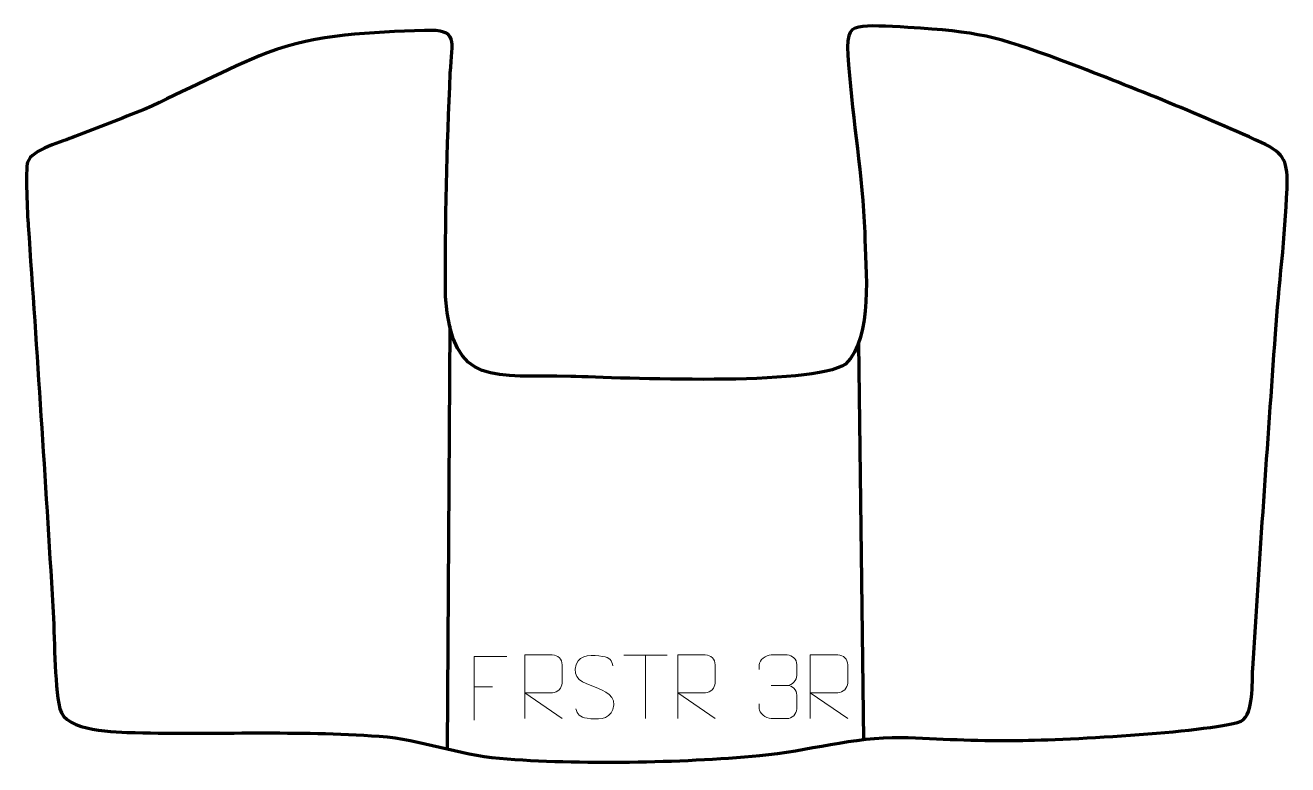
# Model space of a CAD drawing. Header units: millimetres. Extents: x -603 to -107, y 531 to 821.
import ezdxf

# ---------------------------------------------------------------- set-up
doc = ezdxf.new("R2010")
doc.units = ezdxf.units.MM
doc.header["$MEASUREMENT"] = 0
doc.layers.add('layer 1', color=7, linetype='Continuous', plot=False)
doc.layers.add('layer 2', color=7, linetype='Continuous')
doc.layers.add('layer 3', color=7, linetype='Continuous')

msp = doc.modelspace()

# ---------------------------------------------------------------- linework, layer by layer
at = {"layer": 'layer 1', "color": 250, "lineweight": 9}
for points, knots in [([(-379.3571, 561.4973), (-383.6054, 562.9677), (-388.5135, 564.7635), (-386.5084, 570.2838), (-386.5084, 570.2838), (-385.0049, 574.4237), (-379.7913, 574.0352), (-376.1877, 573.4341), (-376.1877, 573.4341), (-373.3271, 572.9569), (-372.4624, 571.7437), (-372.1518, 569.6596)], [0, 0, 0, 0, 0.25, 0.25, 0.25, 0.25, 0.5, 0.5, 0.5, 0.5, 1, 1, 1, 1]), ([(-413.6513, 573.377), (-413.6513, 573.377), (-426.5253, 573.377), (-426.5253, 573.377), (-426.5253, 573.377), (-426.5253, 573.377), (-426.5253, 548.4234), (-426.5253, 548.4234)], [0, 0, 0, 0, 0.33333333, 0.33333333, 0.33333333, 0.33333333, 1, 1, 1, 1]), ([(-406.6892, 549.0206), (-406.6892, 549.0206), (-406.6892, 573.9741), (-406.6892, 573.9741), (-406.6892, 573.9741), (-403.0944, 573.9741), (-399.4989, 573.9741), (-395.9037, 573.9741), (-395.9037, 573.9741), (-393.5784, 573.9364), (-392.0211, 572.4464), (-392.0252, 570.08), (-392.0252, 570.08), (-392.0256, 568.0445), (-392.0256, 564.9851), (-392.0252, 562.9491), (-392.0252, 562.9491), (-392.0317, 561.0736), (-393.844, 559.1318), (-395.8535, 559.1127), (-395.8535, 559.1127), (-395.8535, 559.1127), (-406.6892, 559.1127), (-406.6892, 559.1127), (-406.6892, 559.1127), (-406.6892, 559.1127), (-392.0345, 549.0206), (-392.0345, 549.0206)], [0, 0, 0, 0, 0.125, 0.125, 0.125, 0.125, 0.25, 0.25, 0.25, 0.25, 0.375, 0.375, 0.375, 0.375, 0.5, 0.5, 0.5, 0.5, 0.625, 0.625, 0.625, 0.625, 0.75, 0.75, 0.75, 0.75, 1, 1, 1, 1]), ([(-346.6892, 549.0205), (-346.6892, 549.0205), (-346.6892, 573.974), (-346.6892, 573.974), (-346.6892, 573.974), (-343.0944, 573.974), (-339.4989, 573.974), (-335.9037, 573.974), (-335.9037, 573.974), (-333.5784, 573.9363), (-332.0211, 572.4463), (-332.0252, 570.0799), (-332.0252, 570.0799), (-332.0256, 568.0444), (-332.0256, 564.985), (-332.0252, 562.949), (-332.0252, 562.949), (-332.0317, 561.0735), (-333.844, 559.1317), (-335.8535, 559.1126), (-335.8535, 559.1126), (-335.8535, 559.1126), (-346.6892, 559.1126), (-346.6892, 559.1126), (-346.6892, 559.1126), (-346.6892, 559.1126), (-332.0345, 549.0205), (-332.0345, 549.0205)], [0, 0, 0, 0, 0.125, 0.125, 0.125, 0.125, 0.25, 0.25, 0.25, 0.25, 0.375, 0.375, 0.375, 0.375, 0.5, 0.5, 0.5, 0.5, 0.625, 0.625, 0.625, 0.625, 0.75, 0.75, 0.75, 0.75, 1, 1, 1, 1]), ([(-314.7217, 568.2897), (-314.7217, 568.2897), (-314.7217, 570.1469), (-314.7217, 570.1469), (-314.7217, 570.1469), (-314.736, 571.8888), (-312.0715, 574.0069), (-310.0124, 573.9842), (-310.0124, 573.9842), (-307.9483, 573.9842), (-305.8843, 573.9842), (-303.8206, 573.9842), (-303.8206, 573.9842), (-301.6261, 573.993), (-300.0278, 572.1462), (-299.9834, 570.2341), (-299.9834, 570.2341), (-299.9838, 568.799), (-299.9838, 567.3639), (-299.9834, 565.9284), (-299.9834, 565.9284), (-300.032, 564.2749), (-301.6346, 562.0449), (-303.8329, 562.0549), (-303.8329, 562.0549), (-301.6292, 562.0437), (-300.0212, 560.2405), (-299.9672, 558.181), (-299.9672, 558.181), (-299.9676, 556.3963), (-299.9676, 554.6116), (-299.9672, 552.8265), (-299.9672, 552.8265), (-299.9571, 550.7651), (-302.012, 549.002), (-303.8329, 549.0101), (-303.8329, 549.0101), (-305.8982, 549.0104), (-307.9634, 549.0104), (-310.029, 549.0101), (-310.029, 549.0101), (-312.1976, 549.0216), (-314.7286, 551.4218), (-314.7472, 552.8836), (-314.7472, 552.8836), (-314.7472, 552.8836), (-314.7472, 554.7922), (-314.7472, 554.7922)], [0, 0, 0, 0, 0.07692308, 0.07692308, 0.07692308, 0.07692308, 0.15384615, 0.15384615, 0.15384615, 0.15384615, 0.23076923, 0.23076923, 0.23076923, 0.23076923, 0.30769231, 0.30769231, 0.30769231, 0.30769231, 0.38461538, 0.38461538, 0.38461538, 0.38461538, 0.46153846, 0.46153846, 0.46153846, 0.46153846, 0.53846154, 0.53846154, 0.53846154, 0.53846154, 0.61538462, 0.61538462, 0.61538462, 0.61538462, 0.69230769, 0.69230769, 0.69230769, 0.69230769, 0.76923077, 0.76923077, 0.76923077, 0.76923077, 0.84615385, 0.84615385, 0.84615385, 0.84615385, 1, 1, 1, 1]), ([(-294.6892, 549.0205), (-294.6892, 549.0205), (-294.6892, 573.974), (-294.6892, 573.974), (-294.6892, 573.974), (-291.0944, 573.974), (-287.4989, 573.974), (-283.9037, 573.974), (-283.9037, 573.974), (-281.5784, 573.9363), (-280.0211, 572.4463), (-280.0252, 570.0799), (-280.0252, 570.0799), (-280.0256, 568.0444), (-280.0256, 564.985), (-280.0252, 562.949), (-280.0252, 562.949), (-280.0317, 561.0735), (-281.844, 559.1317), (-283.8535, 559.1126), (-283.8535, 559.1126), (-283.8535, 559.1126), (-294.6892, 559.1126), (-294.6892, 559.1126), (-294.6892, 559.1126), (-294.6892, 559.1126), (-280.0345, 549.0205), (-280.0345, 549.0205)], [0, 0, 0, 0, 0.125, 0.125, 0.125, 0.125, 0.25, 0.25, 0.25, 0.25, 0.375, 0.375, 0.375, 0.375, 0.5, 0.5, 0.5, 0.5, 0.625, 0.625, 0.625, 0.625, 0.75, 0.75, 0.75, 0.75, 1, 1, 1, 1]), ([(-379.3571, 561.4972), (-375.3385, 559.8505), (-370.309, 557.9622), (-372.143, 552.6019), (-372.143, 552.6019), (-373.6028, 548.3355), (-378.5136, 548.5922), (-382.2397, 549.1469), (-382.2397, 549.1469), (-384.9897, 549.5567), (-386.2106, 550.7702), (-386.5886, 552.8824)], [0, 0, 0, 0, 0.25, 0.25, 0.25, 0.25, 0.5, 0.5, 0.5, 0.5, 1, 1, 1, 1])]:
    msp.add_open_spline(points, degree=3, knots=knots, dxfattribs=at)
for points in [[(-367.8507, 573.9505), (-367.8507, 573.9505), (-350.8635, 573.9505), (-350.8635, 573.9505)], [(-359.3569, 549.0205), (-359.3569, 549.0205), (-359.3569, 573.974), (-359.3569, 573.974)], [(-426.5253, 561.4973), (-426.5253, 561.4973), (-419.3572, 561.4973), (-419.3572, 561.4973)], [(-310.012, 562.0445), (-310.012, 562.0445), (-303.8156, 562.0445), (-303.8156, 562.0445)]]:
    msp.add_open_spline(points, degree=3, dxfattribs=at)
at = {"layer": 'layer 2', "color": 142, "lineweight": 158}
for points in [[(-436.1242, 703.1575), (-436.1242, 703.1575), (-437.082, 537.1391), (-437.082, 537.1391)], [(-275.8062, 696.3536), (-275.8062, 696.3536), (-273.8059, 540.7836), (-273.8059, 540.7836)]]:
    msp.add_open_spline(points, degree=3, dxfattribs=at)
at = {"layer": 'layer 3', "color": 242, "lineweight": 158}
msp.add_open_spline([(-555.8747, 787.9781), (-540.2919, 795.2507), (-523.5261, 803.8068), (-507.7548, 810.2301), (-507.7548, 810.2301), (-487.9525, 817.7858), (-466.9217, 818.1778), (-446.0054, 819.0317), (-446.0054, 819.0317), (-432.17, 819.3335), (-435.1878, 815.2833), (-435.8711, 802.3215), (-435.8711, 802.3215), (-437.2276, 773.3012), (-437.9644, 743.5311), (-437.7487, 714.4837), (-437.7487, 714.4837), (-434.8322, 678.1683), (-418.613, 684.1623), (-388.5831, 683.2886), (-388.5831, 683.2886), (-369.296, 682.7109), (-294.0189, 679.1766), (-280.8824, 688.111), (-280.8824, 688.111), (-269.8996, 698.8849), (-273.0369, 725.3143), (-273.3426, 739.7607), (-273.3426, 739.7607), (-274.2908, 762.2935), (-277.9843, 783.1849), (-279.6943, 805.473), (-279.6943, 805.473), (-280.5736, 816.9335), (-279.9403, 819.4804), (-275.7053, 820.3201), (-275.7053, 820.3201), (-271.9748, 821.0597), (-264.7317, 820.7778), (-256.414, 820.2254), (-256.414, 820.2254), (-228.8867, 818.4654), (-222.3235, 816.9356), (-196.1622, 807.2818), (-196.1622, 807.2818), (-169.9811, 797.3955), (-143.371, 786.5414), (-117.8193, 775.0664), (-117.8193, 775.0664), (-108.2516, 770.5186), (-107.4442, 767.5182), (-107.7258, 756.8651), (-107.7258, 756.8651), (-108.4114, 738.2317), (-110.9431, 718.8041), (-112.2673, 699.9869), (-112.2673, 699.9869), (-115.33, 656.2745), (-118.4852, 612.3346), (-121.1868, 568.6128), (-121.1868, 568.6128), (-121.5419, 562.8659), (-120.6331, 551.2584), (-125.654, 547.9583), (-125.654, 547.9583), (-140.1461, 543.3657), (-197.3589, 540.4689), (-215.1082, 540.4014), (-215.1082, 540.4014), (-230.3282, 540.3436), (-243.9483, 540.9819), (-259.0751, 541.6561), (-259.0751, 541.6561), (-277.7314, 541.8616), (-295.7472, 536.3174), (-314.5195, 534.5023), (-314.5195, 534.5023), (-346.2413, 531.6698), (-384.8509, 530.8948), (-416.5578, 533.4213), (-416.5578, 533.4213), (-432.826, 534.9117), (-446.9055, 540.7547), (-463.7547, 542.1027), (-463.7547, 542.1027), (-496.0703, 544.4134), (-527.36, 542.7195), (-559.4466, 543.5199), (-559.4466, 543.5199), (-566.8343, 543.7071), (-586.8343, 543.8181), (-589.026, 552.8175), (-589.026, 552.8175), (-591.2286, 563.3377), (-591.0232, 581.2838), (-591.7326, 593.0564), (-591.7326, 593.0564), (-594.7312, 642.8134), (-597.9639, 692.6665), (-601.4156, 742.394), (-601.4156, 742.394), (-601.7184, 746.7339), (-602.5726, 764.3775), (-601.6368, 767.3344), (-601.6368, 767.3344), (-600.0551, 772.3323), (-587.8117, 775.4762), (-583.0765, 777.3533), (-583.0765, 777.3533), (-574.0203, 780.9432), (-564.936, 784.4164), (-555.8747, 787.9781)], degree=3, knots=[0, 0, 0, 0, 0.03448276, 0.03448276, 0.03448276, 0.03448276, 0.06896552, 0.06896552, 0.06896552, 0.06896552, 0.10344828, 0.10344828, 0.10344828, 0.10344828, 0.13793103, 0.13793103, 0.13793103, 0.13793103, 0.17241379, 0.17241379, 0.17241379, 0.17241379, 0.20689655, 0.20689655, 0.20689655, 0.20689655, 0.24137931, 0.24137931, 0.24137931, 0.24137931, 0.27586207, 0.27586207, 0.27586207, 0.27586207, 0.31034483, 0.31034483, 0.31034483, 0.31034483, 0.34482759, 0.34482759, 0.34482759, 0.34482759, 0.37931034, 0.37931034, 0.37931034, 0.37931034, 0.4137931, 0.4137931, 0.4137931, 0.4137931, 0.44827586, 0.44827586, 0.44827586, 0.44827586, 0.48275862, 0.48275862, 0.48275862, 0.48275862, 0.51724138, 0.51724138, 0.51724138, 0.51724138, 0.55172414, 0.55172414, 0.55172414, 0.55172414, 0.5862069, 0.5862069, 0.5862069, 0.5862069, 0.62068966, 0.62068966, 0.62068966, 0.62068966, 0.65517241, 0.65517241, 0.65517241, 0.65517241, 0.68965517, 0.68965517, 0.68965517, 0.68965517, 0.72413793, 0.72413793, 0.72413793, 0.72413793, 0.75862069, 0.75862069, 0.75862069, 0.75862069, 0.79310345, 0.79310345, 0.79310345, 0.79310345, 0.82758621, 0.82758621, 0.82758621, 0.82758621, 0.86206897, 0.86206897, 0.86206897, 0.86206897, 0.89655172, 0.89655172, 0.89655172, 0.89655172, 0.93103448, 0.93103448, 0.93103448, 0.93103448, 1, 1, 1, 1], dxfattribs=at)

doc.saveas('drawing.dxf')
